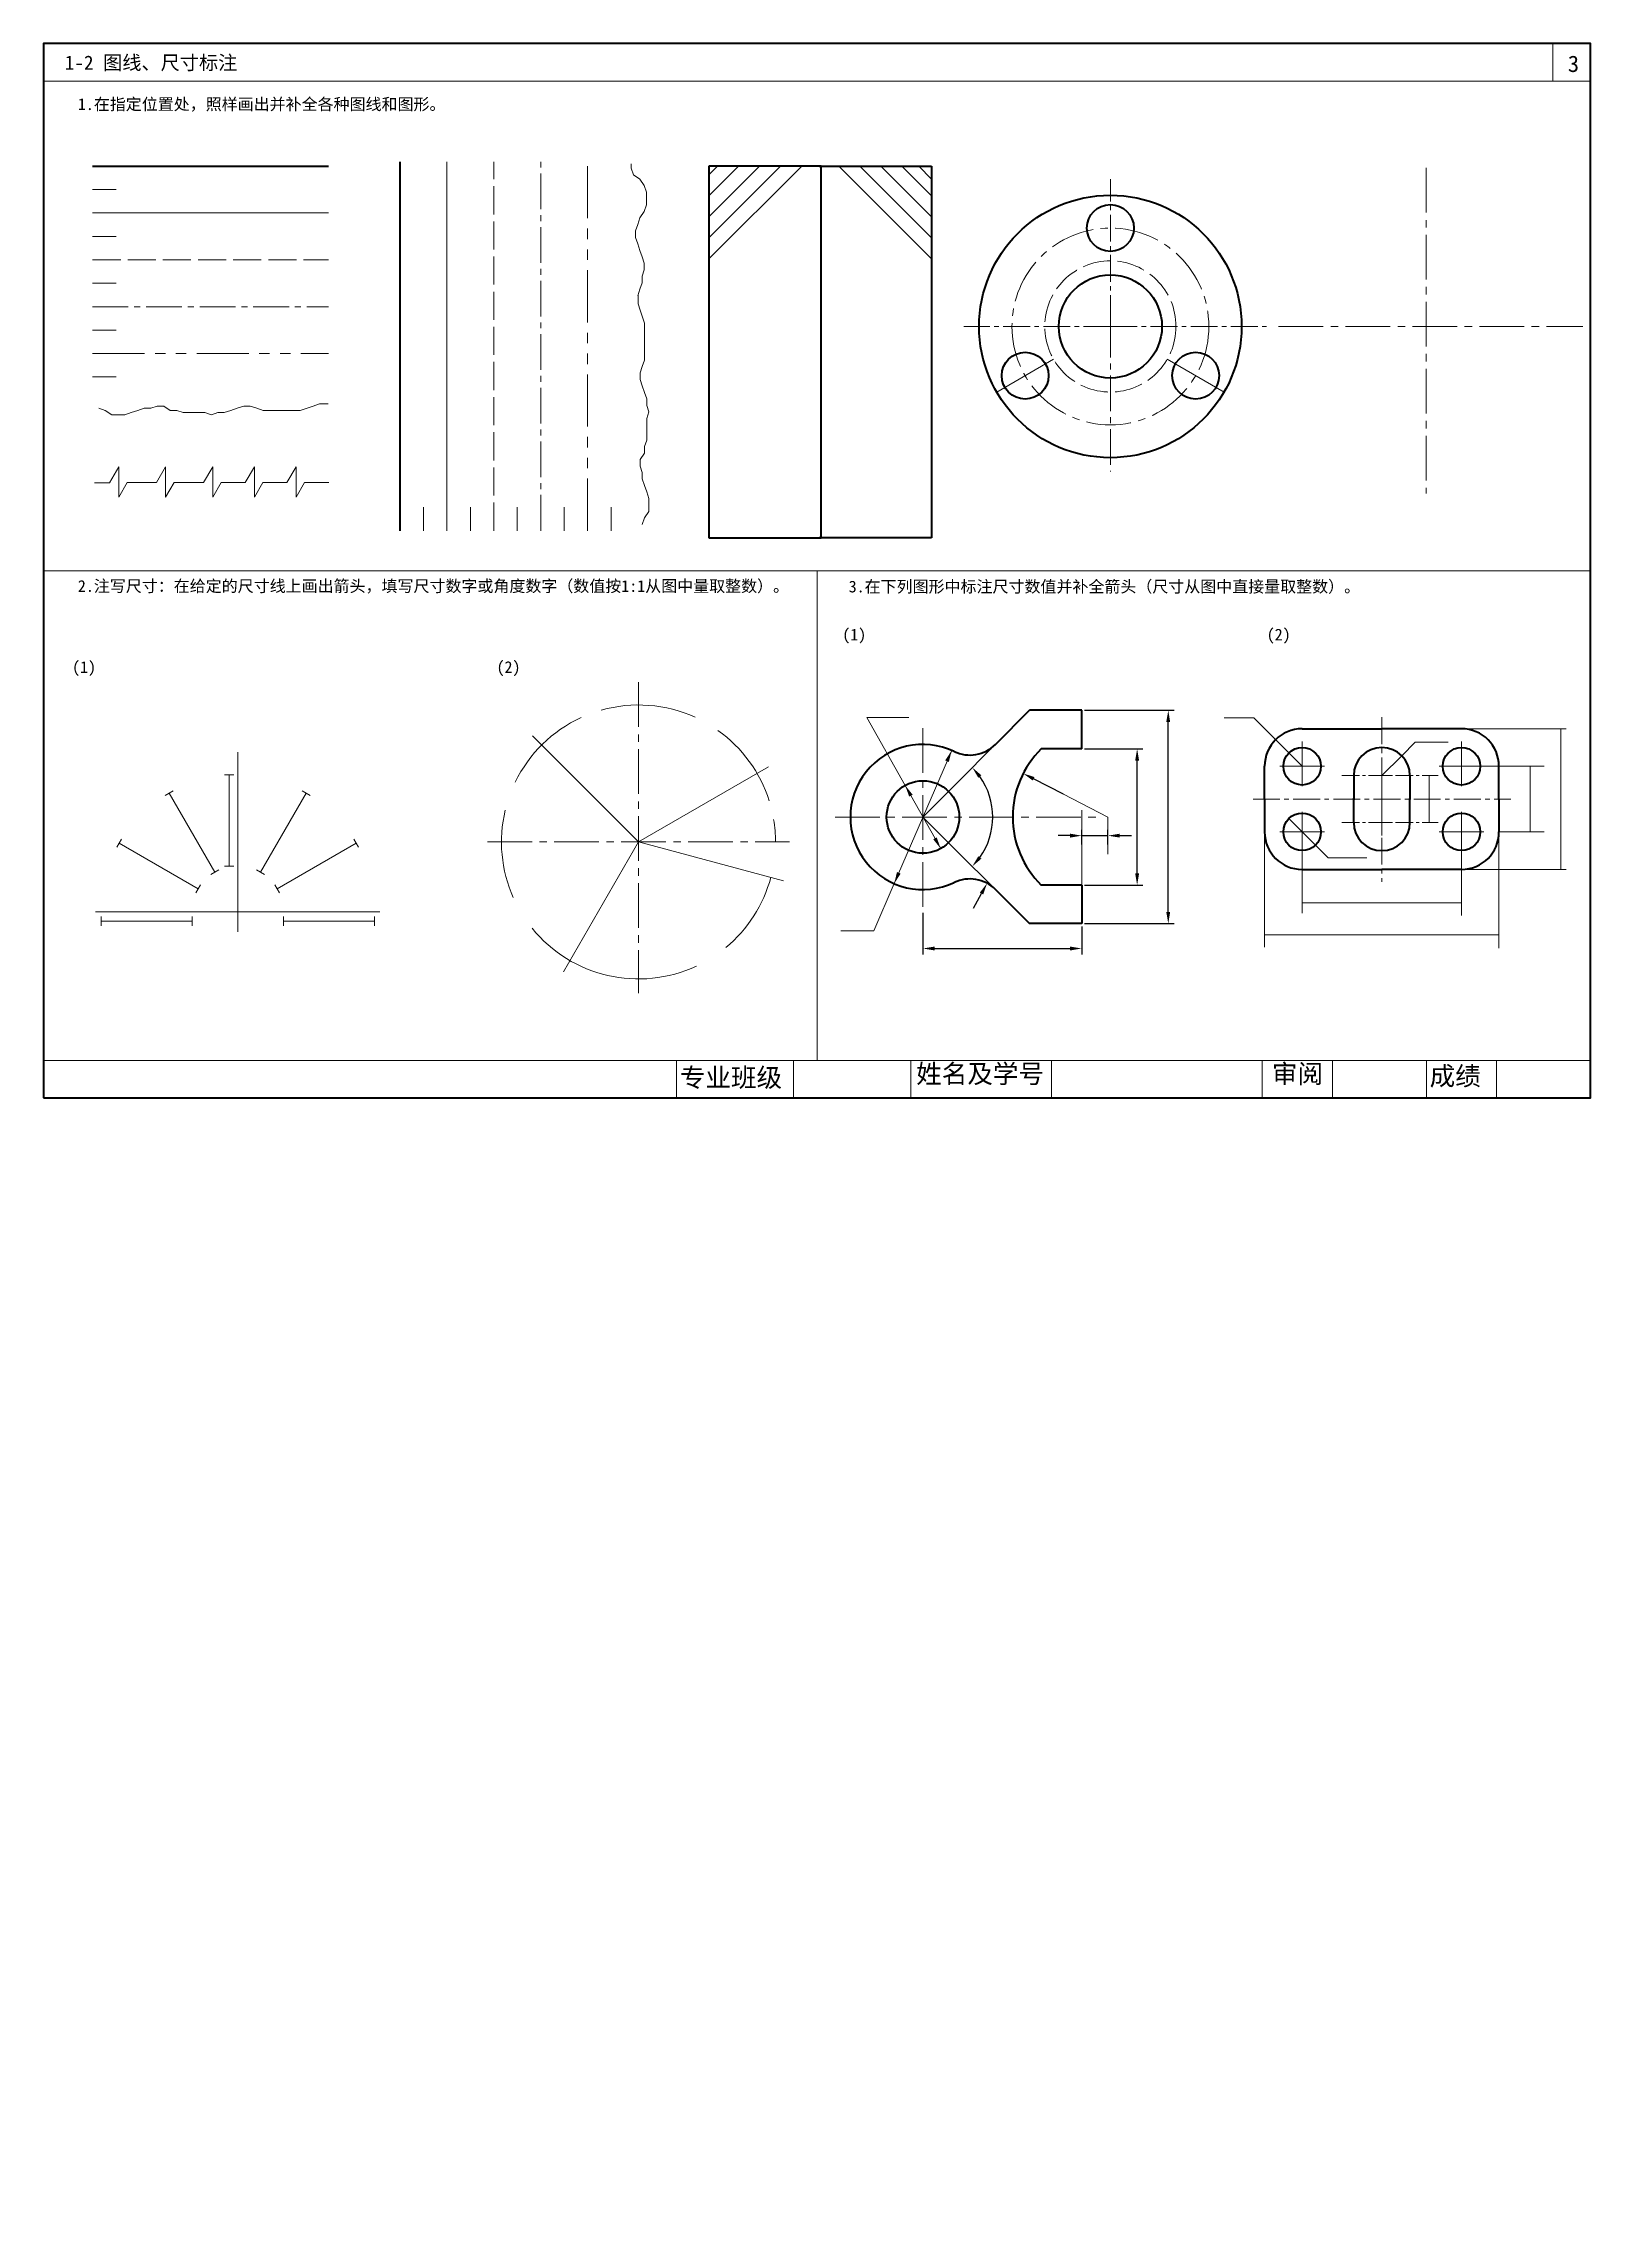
# Model space of a CAD drawing. Header units: millimetres. Extents: x 20 to 350, y -222 to 243.
import ezdxf

# ---------------------------------------------------------------- set-up
doc = ezdxf.new("R2010")
doc.units = ezdxf.units.MM
for name, pattern in [('ACAD_ISO02W100', [15, 12, -3]), ('CENTER2', [28.575, 19.05, -3.175, 3.175, -3.175]), ('PHANTOM2', [31.75, 15.875, -3.175, 3.175, -3.175, 3.175, -3.175])]:
    doc.linetypes.add(name, pattern=pattern)
for name, color, linetype, lineweight in [('双点画线', 7, 'PHANTOM2', 15), ('点画线', 7, 'CENTER2', 15), ('粗线', 7, 'Continuous', 40), ('细线', 7, 'Continuous', 15), ('虚线', 7, 'ACAD_ISO02W100', 13)]:
    doc.layers.add(name, color=color, linetype=linetype, lineweight=lineweight)
doc.dimstyles.new('ISO-25', dxfattribs={"dimtxt": 2.5, "dimasz": 2.5, "dimexe": 1.25, "dimexo": 0.625, "dimtad": 1, "dimdec": 0, "dimtxsty": 'Standard', "dimcen": 2.5, "dimadec": 0, "dimazin": 0, "dimtfac": 1, "dimtdec": 0, "dimtmove": 0, "dimatfit": 3, "dimfxl": 0, "dimarcsym": 0})

# ---------------------------------------------------------------- blocks, each defined once
blk = doc.blocks.new('*D9')
at = {"layer": 'Defpoints', "color": 0}
for p in [(230.26, 101.21), (221.88, 82.3), (207.49, 78.44), (207.49, 78.44), (230.26, 55.68)]:
    blk.add_point(p, dxfattribs=at)
at = {"layer": '细线', "color": 0, "lineweight": -2}
blk.add_arc((207.49, 78.44), 14.9, 324.6238, 35.3762, dxfattribs=at)
at = {"layer": '细线', "color": 0}
for points in [[(219.32, 86.8), (219.96, 87.34), (218.03, 88.98)], [(219.96, 69.55), (219.32, 70.09), (218.03, 67.91)]]:
    blk.add_solid(points, dxfattribs=at)
blk = doc.blocks.new('*D10')
at = {"layer": 'Defpoints', "color": 0}
for p in [(207.49, 58.6), (241.37, 55.68), (241.37, 50.38)]:
    blk.add_point(p, dxfattribs=at)
at = {"layer": '细线', "color": 0, "lineweight": -2}
for p, q in [((207.49, 57.98), (207.49, 49.13)), ((241.37, 55.05), (241.37, 49.13)), ((209.99, 50.38), (238.87, 50.38))]:
    blk.add_line(p, q, dxfattribs=at)
at = {"layer": '细线', "color": 0}
for points in [[(209.99, 50.8), (209.99, 49.96), (207.49, 50.38)], [(238.87, 50.8), (238.87, 49.96), (241.37, 50.38)]]:
    blk.add_solid(points, dxfattribs=at)
blk = doc.blocks.new('*D11')
at = {"layer": 'Defpoints', "color": 0}
for p in [(241.37, 101.21), (259.83, 101.21), (241.37, 55.68)]:
    blk.add_point(p, dxfattribs=at)
at = {"layer": '细线', "color": 0, "lineweight": -2}
for p, q in [((241.99, 101.21), (261.08, 101.21)), ((259.83, 58.18), (259.83, 98.71)), ((241.99, 55.68), (261.08, 55.68))]:
    blk.add_line(p, q, dxfattribs=at)
at = {"layer": '细线', "color": 0}
for points in [[(259.41, 98.71), (260.24, 98.71), (259.83, 101.21)], [(259.41, 58.18), (260.24, 58.18), (259.83, 55.68)]]:
    blk.add_solid(points, dxfattribs=at)
blk = doc.blocks.new('*D12')
at = {"layer": 'Defpoints', "color": 0}
for p in [(241.37, 92.96), (253.19, 92.96), (241.37, 63.92)]:
    blk.add_point(p, dxfattribs=at)
at = {"layer": '细线', "color": 0, "lineweight": -2}
for p, q in [((241.99, 92.96), (254.44, 92.96)), ((253.19, 66.42), (253.19, 90.46)), ((241.99, 63.92), (254.44, 63.92))]:
    blk.add_line(p, q, dxfattribs=at)
at = {"layer": '细线', "color": 0}
for points in [[(252.77, 90.46), (253.61, 90.46), (253.19, 92.96)], [(252.77, 66.42), (253.61, 66.42), (253.19, 63.92)]]:
    blk.add_solid(points, dxfattribs=at)
blk = doc.blocks.new('*D13')
at = {"layer": 'Defpoints', "color": 0}
for p in [(246.97, 74.46), (241.37, 71.92), (246.97, 71.92)]:
    blk.add_point(p, dxfattribs=at)
at = {"layer": '细线', "color": 0, "lineweight": -2}
for p, q in [((238.87, 74.46), (236.37, 74.46)), ((241.37, 72.54), (241.37, 75.71)), ((241.37, 74.46), (246.97, 74.46)), ((246.97, 72.54), (246.97, 75.71)), ((249.47, 74.46), (251.97, 74.46))]:
    blk.add_line(p, q, dxfattribs=at)
at = {"layer": '细线', "color": 0}
for points in [[(238.87, 74.88), (238.87, 74.05), (241.37, 74.46)], [(249.47, 74.88), (249.47, 74.05), (246.97, 74.46)]]:
    blk.add_solid(points, dxfattribs=at)
blk = doc.blocks.new('*D14')
at = {"layer": 'Defpoints', "color": 0}
for p in [(228.88, 87.73), (246.97, 78.44)]:
    blk.add_point(p, dxfattribs=at)
at = {"layer": '细线', "color": 0, "lineweight": -2}
blk.add_line((237.45, 83.33), (231.11, 86.59), dxfattribs=at)
at = {"layer": '细线', "color": 0}
blk.add_solid([(231.3, 86.96), (230.92, 86.22), (228.88, 87.73)], dxfattribs=at)
blk = doc.blocks.new('*D15')
at = {"layer": 'Defpoints', "color": 0}
for p in [(221.17, 64.3), (217.5, 57.48)]:
    blk.add_point(p, dxfattribs=at)
at = {"layer": '细线', "color": 0, "lineweight": -2}
blk.add_line((218.3, 58.97), (219.99, 62.1), dxfattribs=at)
at = {"layer": '细线', "color": 0}
blk.add_solid([(219.62, 62.29), (220.35, 61.9), (221.17, 64.3)], dxfattribs=at)

msp = doc.modelspace()

# ---------------------------------------------------------------- linework, layer by layer
at = {"layer": '双点画线', "ltscale": 0.7}
for p, q in [((135.94, 139.54), (135.94, 218.26)), ((30.33, 177.34), (80.65, 177.34))]:
    msp.add_line(p, q, dxfattribs=at)
at = {"layer": '双点画线'}
for p, q in [((146.7, 187.96), (146.7, 189.81)), ((147.16, 186.58), (146.7, 187.96)), ((148.09, 183.81), (147.16, 186.58)), ((148.09, 175.96), (148.09, 183.81)), ((147.16, 173.19), (147.62, 174.58)), ((147.16, 171.81), (147.16, 173.19)), ((147.62, 174.58), (148.09, 175.96)), ((147.62, 170.42), (147.16, 171.81)), ((148.09, 169.04), (147.62, 170.42)), ((148.55, 167.65), (148.09, 169.04)), ((148.55, 166.27), (148.55, 167.65)), ((31.67, 165.66), (33.05, 165.2)), ((33.05, 165.2), (34.44, 164.27)), ((34.44, 164.27), (37.21, 164.27)), ((37.21, 164.27), (38.59, 164.73)), ((38.59, 164.73), (39.98, 165.2)), ((39.98, 165.2), (41.36, 165.66)), ((41.36, 165.66), (42.75, 165.66)), ((42.75, 165.66), (44.13, 166.12)), ((44.13, 166.12), (45.51, 166.12)), ((45.51, 166.12), (46.9, 165.2)), ((46.9, 165.2), (48.28, 165.2)), ((48.28, 165.2), (49.67, 164.73)), ((49.67, 164.73), (54.29, 164.73)), ((54.29, 164.73), (55.67, 164.27)), ((55.67, 164.27), (57.06, 164.73)), ((57.06, 164.73), (58.44, 164.73)), ((58.44, 164.73), (59.83, 165.2)), ((59.83, 165.2), (61.21, 165.66)), ((61.21, 165.66), (62.6, 166.12)), ((62.6, 166.12), (63.98, 166.12)), ((63.98, 166.12), (65.36, 165.66)), ((65.36, 165.66), (66.75, 165.2)), ((66.75, 165.2), (74.6, 165.2)), ((74.6, 165.2), (77.37, 166.12)), ((77.37, 166.12), (78.75, 166.58)), ((78.75, 166.58), (80.6, 166.58)), ((149.01, 164.88), (148.55, 166.27)), ((148.55, 163.5), (149.01, 164.88)), ((148.55, 158.88), (148.55, 163.5)), ((148.09, 157.5), (148.55, 158.88)), ((147.16, 154.73), (148.09, 156.11)), ((147.16, 153.34), (147.16, 154.73)), ((148.09, 156.11), (148.09, 157.5)), ((147.62, 151.96), (147.16, 153.34)), ((147.62, 150.57), (147.62, 151.96)), ((148.09, 149.19), (147.62, 150.57)), ((148.55, 147.8), (148.09, 149.19)), ((149.01, 146.42), (148.55, 147.8)), ((149.01, 143.65), (149.01, 146.42)), ((147.62, 140.88), (148.09, 142.26)), ((148.09, 142.26), (149.01, 143.65))]:
    msp.add_line(p, q, dxfattribs=at)
at = {"layer": '点画线', "ltscale": 0.4}
for p, q in [((125.94, 139.54), (125.94, 218.26)), ((30.33, 187.34), (80.65, 187.34)), ((247.48, 184.09), (247.48, 152.16))]:
    msp.add_line(p, q, dxfattribs=at)
at = {"layer": '点画线', "ltscale": 0.3}
for p, q in [((247.48, 184.09), (247.48, 214.55)), ((247.48, 183.12), (216.2, 183.12)), ((247.48, 183.12), (280.88, 183.12)), ((305.39, 99.71), (305.39, 64.58)), ((277.92, 82.27), (332.91, 82.27))]:
    msp.add_line(p, q, dxfattribs=at)
at = {"layer": '点画线', "ltscale": 0.5}
for p, q in [((314.88, 216.94), (314.88, 147.48)), ((283.38, 183.12), (348.27, 183.12)), ((146.8, 107.18), (146.8, 40.88)), ((207.49, 97.39), (207.49, 58.6)), ((288.39, 94.54), (288.39, 84.25)), ((322.39, 94.54), (322.39, 84.25)), ((283.63, 89.27), (293.38, 89.27)), ((327.15, 89.27), (317.4, 89.27)), ((305.39, 82.27), (305.39, 87.27)), ((288.39, 70), (288.39, 80.29)), ((305.39, 82.27), (305.39, 77.27)), ((322.39, 70), (322.39, 80.29)), ((188.79, 78.44), (244.57, 78.44)), ((283.63, 75.27), (293.38, 75.27)), ((327.15, 75.27), (317.4, 75.27)), ((114.56, 73.12), (179.04, 73.12))]:
    msp.add_line(p, q, dxfattribs=at)
at = {"layer": '点画线', "ltscale": 0.2}
for p, q in [((296.85, 87.27), (313.97, 87.27)), ((296.85, 77.27), (313.97, 77.27))]:
    msp.add_line(p, q, dxfattribs=at)
at = {"layer": '点画线', "ltscale": 0.5}
msp.add_circle((247.48, 183.12), 21, dxfattribs=at)
at = {"layer": '粗线'}
for p, q in [((30.33, 217.34), (80.65, 217.34)), ((95.94, 139.54), (95.94, 218.26)), ((161.81, 217.33), (161.81, 138.02)), ((185.81, 217.33), (161.81, 217.33)), ((185.35, 217.33), (209.35, 217.33)), ((185.81, 138.02), (185.81, 217.33)), ((209.35, 217.33), (209.35, 138.02)), ((161.81, 138.02), (185.81, 138.02)), ((209.35, 138.02), (185.35, 138.02)), ((222.98, 93.93), (230.26, 101.21)), ((241.37, 101.21), (230.26, 101.21)), ((241.37, 92.96), (241.37, 101.21)), ((288.39, 97.27), (305.39, 97.27)), ((322.39, 97.27), (305.39, 97.27)), ((241.37, 92.96), (232.74, 92.96)), ((280.39, 82.27), (280.39, 89.27)), ((330.39, 82.27), (330.39, 89.27)), ((299.39, 87.27), (299.39, 82.1)), ((311.39, 87.27), (311.39, 82.18)), ((280.39, 82.27), (280.39, 75.27)), ((299.39, 77.27), (299.39, 82.44)), ((311.39, 77.27), (311.39, 82.36)), ((330.39, 82.27), (330.39, 75.27)), ((288.39, 67.27), (305.39, 67.27)), ((322.39, 67.27), (305.39, 67.27)), ((222.98, 62.96), (230.26, 55.68)), ((241.37, 63.92), (232.74, 63.92)), ((241.37, 63.92), (241.37, 55.68)), ((241.37, 55.68), (230.26, 55.68))]:
    msp.add_line(p, q, dxfattribs=at)
msp.add_lwpolyline([(19.89, 18.48), (349.89, 18.48), (349.89, 243.48), (19.89, 243.48)], close=True, dxfattribs=at)
for centre, radius in [((247.48, 183.12), 28), ((247.48, 204.12), 5), ((247.48, 183.12), 11), ((229.3, 172.62), 5), ((265.67, 172.62), 5), ((288.39, 89.27), 4), ((322.39, 89.27), 4), ((207.49, 78.44), 7.74), ((288.39, 75.27), 4), ((322.39, 75.27), 4)]:
    msp.add_circle(centre, radius, dxfattribs=at)
for centre, radius, start, end in [((207.49, 78.44), 15.49, 64.4712, 295.5288), ((217.5, 99.41), 7.74, 244.4712, 315), ((288.39, 89.27), 8, 90, 180), ((305.39, 87.27), 6, 0, 180), ((322.39, 89.27), 8, 0, 90), ((246.97, 78.44), 20.33, 134.4153, 180), ((246.97, 78.44), 20.33, 180, 225.5847), ((288.39, 75.27), 8, 180, 270), ((305.39, 77.27), 6, 180, 0), ((322.39, 75.27), 8, 270, 0), ((217.5, 57.48), 7.74, 45, 115.5288)]:
    msp.add_arc(centre, radius, start, end, dxfattribs=at)
at = {"layer": '细线'}
for p, q in [((341.89, 235.48), (341.89, 243.48)), ((19.89, 235.48), (349.89, 235.48)), ((105.94, 139.54), (105.94, 218.26)), ((145.26, 216.88), (145.26, 217.8)), ((145.72, 215.49), (145.26, 216.88)), ((147.11, 214.57), (145.72, 215.49)), ((148.03, 213.19), (147.11, 214.57)), ((161.81, 215.48), (163.66, 217.33)), ((161.81, 210.99), (168.15, 217.33)), ((161.81, 206.5), (172.64, 217.33)), ((161.81, 202.01), (177.13, 217.33)), ((161.81, 197.52), (181.62, 217.33)), ((209.35, 197.52), (189.54, 217.33)), ((209.35, 202.01), (194.03, 217.33)), ((209.35, 206.5), (198.52, 217.33)), ((209.35, 210.99), (203.01, 217.33)), ((209.35, 214.56), (206.58, 217.33)), ((30.33, 212.34), (35.33, 212.34)), ((148.49, 211.8), (148.03, 213.19)), ((148.49, 209.04), (148.49, 211.8)), ((30.33, 207.34), (80.65, 207.34)), ((146.18, 203.5), (146.65, 204.89)), ((146.65, 204.89), (147.11, 206.27)), ((147.11, 206.27), (148.03, 207.65)), ((148.03, 207.65), (148.49, 209.04)), ((30.33, 202.34), (35.33, 202.34)), ((146.18, 202.12), (146.18, 203.5)), ((146.65, 200.74), (146.18, 202.12)), ((147.11, 199.35), (146.65, 200.74)), ((147.57, 197.97), (147.11, 199.35)), ((148.03, 196.59), (147.57, 197.97)), ((148.03, 195.2), (148.03, 196.59)), ((30.33, 192.34), (35.33, 192.34)), ((146.65, 189.67), (147.11, 191.05)), ((147.11, 191.05), (147.57, 192.44)), ((147.57, 193.82), (148.03, 195.2)), ((147.57, 192.44), (147.57, 193.82)), ((30.33, 182.34), (35.33, 182.34)), ((247.48, 181.11), (247.48, 184.09)), ((30.33, 172.34), (35.33, 172.34)), ((30.71, 149.72), (33.92, 149.72)), ((33.92, 149.72), (35.92, 153.18)), ((35.92, 153.18), (35.92, 146.69)), ((35.92, 146.69), (37.71, 149.8)), ((37.71, 149.8), (43.97, 149.8)), ((43.97, 149.8), (45.92, 153.18)), ((45.92, 153.18), (45.92, 146.69)), ((45.92, 146.69), (47.71, 149.8)), ((47.71, 149.8), (54.01, 149.8)), ((54.01, 149.8), (55.97, 153.18)), ((55.97, 153.18), (55.97, 146.69)), ((55.97, 146.69), (57.76, 149.8)), ((57.76, 149.8), (62.91, 149.8)), ((62.91, 149.8), (64.86, 153.18)), ((64.86, 153.18), (64.86, 146.69)), ((64.86, 146.69), (66.66, 149.8)), ((66.66, 149.8), (71.81, 149.8)), ((71.81, 149.8), (73.76, 153.18)), ((73.76, 153.18), (73.76, 146.69)), ((73.76, 146.69), (75.55, 149.8)), ((75.55, 149.8), (80.71, 149.8)), ((100.94, 139.54), (100.94, 144.54)), ((110.94, 139.54), (110.94, 144.54)), ((120.94, 139.54), (120.94, 144.54)), ((130.94, 139.54), (130.94, 144.54)), ((140.94, 139.54), (140.94, 144.54)), ((19.89, 130.98), (349.89, 130.98)), ((184.89, 130.98), (184.89, 26.48)), ((195.53, 99.69), (203.69, 85.19)), ((195.53, 99.69), (204.5, 99.69)), ((207.49, 78.44), (230.26, 101.21)), ((278.07, 99.59), (271.77, 99.59)), ((288.39, 89.27), (278.07, 99.59)), ((146.8, 73.12), (124.18, 95.74)), ((309.63, 91.51), (312.51, 94.39)), ((312.51, 94.39), (319.52, 94.39)), ((344.69, 97.27), (322.39, 97.27)), ((343.58, 67.27), (343.58, 97.27)), ((61.3, 53.97), (61.3, 92.29)), ((146.8, 73.12), (174.52, 89.12)), ((213.63, 92.66), (201.35, 64.22)), ((305.39, 87.27), (309.63, 91.51)), ((305.39, 89.25), (305.39, 84.46)), ((340.04, 89.27), (326.39, 89.27)), ((337.03, 75.27), (337.03, 89.27)), ((45.82, 83.03), (47.55, 84.03)), ((58.48, 87.45), (60.48, 87.45)), ((59.48, 67.97), (59.48, 87.45)), ((75.04, 84.03), (76.77, 83.03)), ((211.29, 71.69), (203.69, 85.19)), ((303.4, 87.27), (307.61, 87.27)), ((313.97, 87.27), (317.4, 87.27)), ((315.52, 87.27), (315.52, 77.27)), ((56.43, 66.66), (46.69, 83.53)), ((66.17, 66.66), (75.91, 83.53)), ((237.45, 83.33), (246.97, 78.44)), ((241.37, 63.92), (241.37, 79.91)), ((305.39, 79.25), (305.39, 74.46)), ((207.49, 78.44), (230.26, 55.68)), ((207.49, 78.44), (207.49, 78.44)), ((207.49, 78.44), (207.49, 78.44)), ((207.49, 78.44), (207.49, 78.44)), ((207.49, 78.44), (207.49, 78.44)), ((207.49, 78.44), (207.49, 78.44)), ((207.49, 78.44), (207.49, 78.44)), ((207.49, 78.44), (207.49, 78.44)), ((246.97, 78.44), (246.97, 70.48)), ((280.39, 75.27), (280.39, 50.68)), ((285.56, 78.1), (293.92, 69.73)), ((303.4, 77.27), (307.61, 77.27)), ((317.4, 77.27), (313.97, 77.27)), ((330.39, 50.42), (330.39, 75.27)), ((330.39, 75.27), (340.04, 75.27)), ((35.49, 71.97), (36.49, 73.7)), ((52.86, 63.1), (35.99, 72.84)), ((69.73, 63.1), (86.6, 72.84)), ((86.1, 73.7), (87.1, 71.97)), ((146.8, 73.12), (130.8, 45.4)), ((146.8, 73.12), (177.71, 64.83)), ((288.39, 70), (288.39, 57.95)), ((322.39, 57.43), (322.39, 71.27)), ((55.56, 66.16), (57.29, 67.16)), ((58.48, 67.97), (60.48, 67.97)), ((65.3, 67.16), (67.03, 66.16)), ((293.92, 69.73), (302.17, 69.73)), ((322.39, 67.27), (344.69, 67.27)), ((52.36, 62.23), (53.36, 63.96)), ((69.23, 63.96), (70.23, 62.23)), ((196.98, 54.12), (201.35, 64.22)), ((30.98, 58.23), (91.61, 58.23)), ((32.13, 57.23), (32.13, 55.23)), ((32.13, 56.23), (51.61, 56.23)), ((51.61, 57.23), (51.61, 55.23)), ((71.04, 57.23), (71.04, 55.23)), ((71.04, 56.23), (90.51, 56.23)), ((90.51, 57.23), (90.51, 55.23)), ((288.39, 60.1), (322.39, 60.1)), ((196.98, 54.12), (189.98, 54.12)), ((280.39, 53.27), (330.39, 53.27)), ((19.89, 26.48), (349.89, 26.48)), ((154.89, 18.48), (154.89, 26.48)), ((179.89, 18.48), (179.89, 26.48)), ((204.89, 18.48), (204.89, 26.48)), ((234.89, 18.48), (234.89, 26.48)), ((279.89, 18.48), (279.89, 26.48)), ((294.89, 18.48), (294.89, 26.48)), ((314.89, 18.48), (314.89, 26.48)), ((329.89, 18.48), (329.89, 26.48))]:
    msp.add_line(p, q, dxfattribs=at)
at = {"layer": '细线', "lineweight": 5}
for p, q in [((19.89, 235.48), (129.89, 235.48)), ((129.89, 235.48), (239.89, 235.48))]:
    msp.add_line(p, q, dxfattribs=at)
at = {"layer": '细线', "ltscale": 0.3}
for p, q in [((235.36, 176.12), (223.23, 169.12)), ((259.61, 176.12), (271.73, 169.12))]:
    msp.add_line(p, q, dxfattribs=at)
at = {"layer": '细线'}
for start, end in [(114.783, 154.0688), (65.4976, 105.784), (17.4583, 54.5378), (166.6116, 203.9662), (0, 9.4391), (309.5969, 345), (219.0362, 295.0576)]:
    msp.add_arc((146.8, 73.12), 29.23, start, end, dxfattribs=at)
for points in [[(212.25, 90.52), (213.02, 90.19), (213.63, 92.66)], [(205.29, 83.21), (204.56, 82.8), (203.69, 85.19)], [(210.42, 74.09), (209.69, 73.68), (211.29, 71.69)], [(201.96, 66.7), (202.73, 66.36), (201.35, 64.22)]]:
    msp.add_solid(points, dxfattribs=at)
at = {"layer": '虚线', "ltscale": 0.5}
for p, q in [((115.94, 139.54), (115.94, 218.26)), ((30.33, 197.34), (80.65, 197.34))]:
    msp.add_line(p, q, dxfattribs=at)
msp.add_circle((247.48, 183.12), 14, dxfattribs=at)

# ---------------------------------------------------------------- texts
at = {"layer": '细线', "lineweight": 5, "insert": (24.41, 240.92), "char_height": 3, "width": 110, "attachment_point": 1}
msp.add_mtext('{\\f黑体|b0|i0|c134|p2;1-2 图线、尺寸标注}', dxfattribs=at)
at = {"layer": '细线', "attachment_point": 1}
for s, insert, char_height, width in [('{\\fSimSun|b0|i0|c134|p2;3}', (345.09, 240.92), 3.5, 8.7284), ('{\\f宋体|b0|i0|c134|p2;1.在指定位置处，照样画出并补全各种图线和图形。}', (27.2, 231.81), 2.5, 191.4451), ('{\\f宋体|b0|i0|c134|p2;2.注写尺寸：在给定的尺寸线上画出箭头，填写尺寸数字或角度数字（数值按1:1从图中量取整数）。}', (27.2, 128.98), 2.5, 191.4451), ('{\\fSimSun|b0|i0|c134|p2;3.在下列图形中标注尺寸数值并补全箭头（尺寸从图中直接量取整数）。}', (191.65, 128.87), 2.5, 147.1052), ('{\\f宋体|b0|i0|c134|p2;(1)}', (190.28, 118.62), 2.5, 24.2966), ('{\\f宋体|b0|i0|c134|p2;(2)}', (280.84, 118.62), 2.5, 24.2966), ('{\\f宋体|b0|i0|c134|p2;(1)}', (25.96, 111.68), 2.5, 24.2966), ('{\\f宋体|b0|i0|c134|p2;(2)}', (116.52, 111.68), 2.5, 24.2966), ('{\\fFangSong_GB2312|b0|i0|c134|p49;专业班级}', (155.62, 24.85), 4, 23.3701), ('{\\f仿宋_GB2312|b0|i0|c134|p49;姓名及学号}', (206.05, 25.65), 4, 29.8443), ('{\\f仿宋_GB2312|b0|i0|c134|p49;审阅}', (281.95, 25.65), 4, 13.7378), ('{\\f仿宋_GB2312|b0|i0|c134|p49;成绩}', (315.59, 25.18), 4, 13.2641)]:
    msp.add_mtext(s, dxfattribs=dict(at, insert=insert, char_height=char_height, width=width))

# ---------------------------------------------------------------- dimensions: what is measured, and where the dimension line sits
at = {"layer": '细线'}
dim = msp.add_angular_dim_2l(base=(221.88, 82.3), line1=((207.49, 78.44), (230.26, 55.68)), line2=((207.49, 78.44), (230.26, 101.21)), text=' ', dimstyle='ISO-25', dxfattribs=at)
dim.commit()
dim.dimension.update_dxf_attribs({"geometry": '*D9', "text_midpoint": (82.3, -221.88)})
for base, p1, p2, picture, middle in [((259.83, 101.21), (241.37, 55.68), (241.37, 101.21), '*D11', (259.83, 78.44)), ((253.19, 92.96), (241.37, 63.92), (241.37, 92.96), '*D12', (253.19, 78.44))]:
    dim = msp.add_linear_dim(base=base, p1=p1, p2=p2, angle=90, text=' ', dimstyle='ISO-25', dxfattribs=at)
    dim.commit()
    dim.dimension.update_dxf_attribs({"geometry": picture, "text_midpoint": middle})
for center, mpoint, picture, middle in [((246.97, 78.44), (228.88, 87.73), '*D14', (237.45, 83.33)), ((217.5, 57.48), (221.17, 64.3), '*D15', (218.3, 58.97))]:
    dim = msp.add_radius_dim(center=center, mpoint=mpoint, text=' ', dimstyle='ISO-25', dxfattribs=at)
    dim.commit()
    dim.dimension.update_dxf_attribs({"geometry": picture, "text_midpoint": middle, "dimtype": 164})
for base, p1, p2, picture, middle in [((246.97, 74.46), (241.37, 71.92), (246.97, 71.92), '*D13', (244.17, 74.46)), ((241.37, 50.38), (207.49, 58.6), (241.37, 55.68), '*D10', (224.43, 50.38))]:
    dim = msp.add_linear_dim(base=base, p1=p1, p2=p2, text=' ', dimstyle='ISO-25', dxfattribs=at)
    dim.commit()
    dim.dimension.update_dxf_attribs({"geometry": picture, "text_midpoint": middle})

doc.saveas('drawing.dxf')
